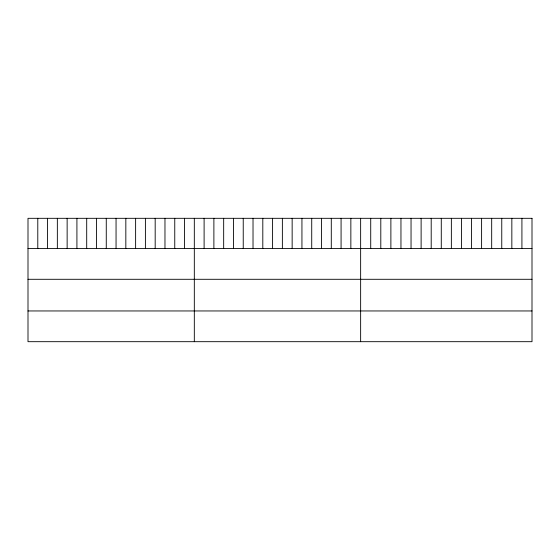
<?xml version="1.0" encoding="UTF-8"?>
<svg xmlns="http://www.w3.org/2000/svg" width="560" height="560" viewBox="0 0 560 560"><rect width="100%" height="100%" fill="white"/><g stroke="black" fill="none" stroke-linecap="round" stroke-linejoin="round"><path stroke-width="0.84" d="M28 248.563L532 248.563M28 279.293L532 279.293M28 310.954L532 310.954M521.92 218.316L521.92 248.563M511.84 218.316L511.84 248.563M501.76 218.316L501.76 248.563M491.68 218.316L491.68 248.563M481.6 218.316L481.6 248.563M471.52 218.316L471.52 248.563M461.44 218.316L461.44 248.563M451.36 218.316L451.36 248.563M441.28 218.316L441.28 248.563M431.2 218.316L431.2 248.563M421.12 218.316L421.12 248.563M411.04 218.316L411.04 248.563M400.96 218.316L400.96 248.563M390.88 218.316L390.88 248.563M380.8 218.316L380.8 248.563M370.72 218.316L370.72 248.563M360.64 218.316L360.64 341.684M350.854 218.316L350.854 248.563M341.075 218.316L341.075 248.563M331.289 218.316L331.289 248.563M321.503 218.316L321.503 248.563M311.724 218.316L311.724 248.563M301.938 218.316L301.938 248.563M292.152 218.316L292.152 248.563M282.373 218.316L282.373 248.563M272.587 218.316L272.587 248.563M262.808 218.316L262.808 248.563M253.022 218.316L253.022 248.563M243.236 218.316L243.236 248.563M233.457 218.316L233.457 248.563M223.671 218.316L223.671 248.563M213.885 218.316L213.885 248.563M204.106 218.316L204.106 248.563M194.32 218.316L194.32 341.684M184.534 218.316L184.534 248.563M174.755 218.316L174.755 248.563M164.969 218.316L164.969 248.563M155.183 218.316L155.183 248.563M145.404 218.316L145.404 248.563M135.618 218.316L135.618 248.563M125.832 218.316L125.832 248.563M116.053 218.316L116.053 248.563M106.267 218.316L106.267 248.563M96.488 218.316L96.488 248.563M86.702 218.316L86.702 248.563M76.916 218.316L76.916 248.563M67.137 218.316L67.137 248.563M57.351 218.316L57.351 248.563M47.565 218.316L47.565 248.563M37.786 218.316L37.786 248.563M532 218.316L28 218.316L28 341.684L532 341.684L532 218.316"/></g></svg>
